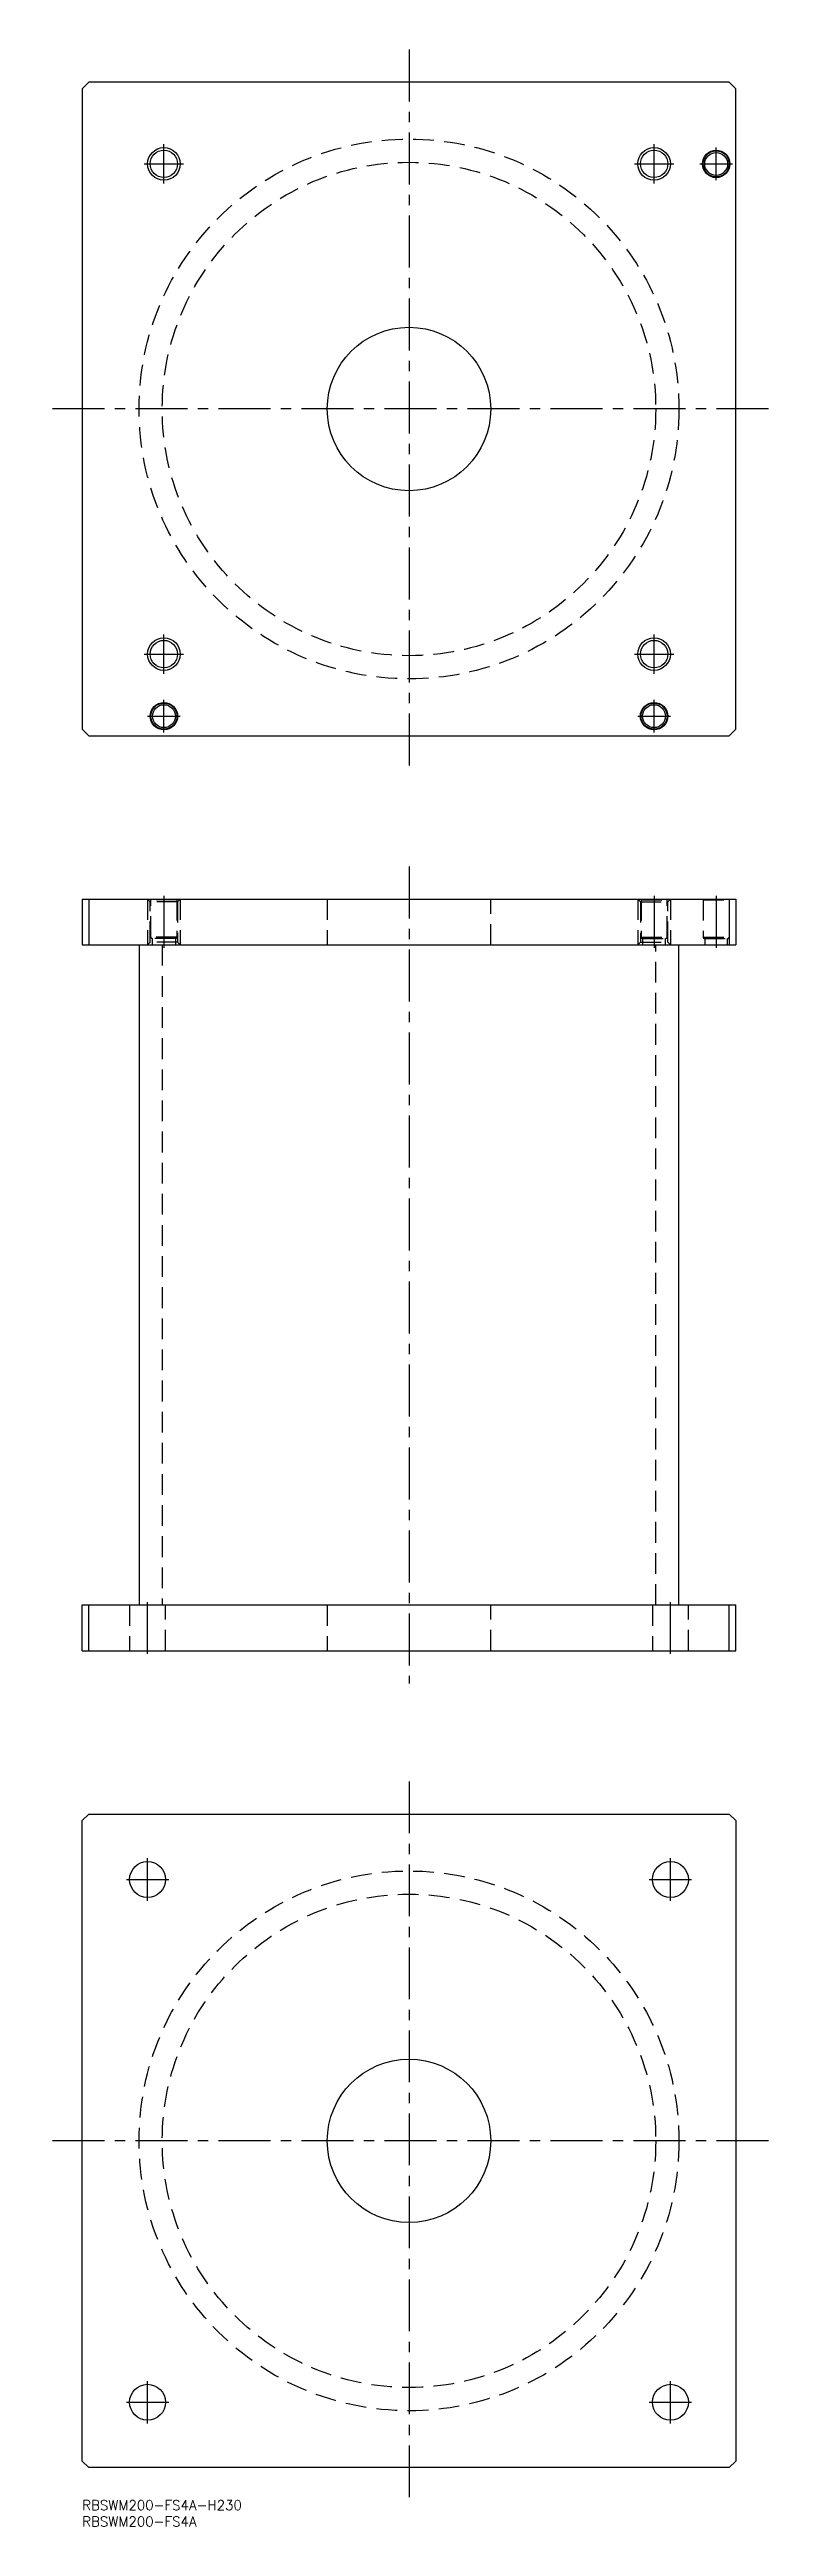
# Model space of a CAD drawing. Extents: x -10 to 210, y -8 to 750.
import ezdxf

# ---------------------------------------------------------------- set-up
doc = ezdxf.new("R2010")
doc.units = 0
doc.header["$LTSCALE"] = 0.5
doc.linetypes.add('CENTER', pattern=[50.8, 31.75, -6.35, 6.35, -6.35])
doc.linetypes.add('DASHED', pattern=[19.05, 12.7, -6.35])
for name, color, linetype in [('MSM_CENTER', 1, 'CENTER'), ('MSM_CONTINUOUS', 7, 'CONTINUOUS'), ('MSM_DASHED', 4, 'DASHED'), ('MSM_NARROW', 5, 'CONTINUOUS'), ('MSM_PART_NUMBER', 7, 'CONTINUOUS')]:
    doc.layers.add(name, color=color, linetype=linetype)
doc.styles.get("Standard").update_dxf_attribs({"font": 'txt.shx', "height": 3, "bigfont": 'bigfont.shx'})

msp = doc.modelspace()

# ---------------------------------------------------------------- linework, layer by layer
at = {"layer": 'MSM_CENTER'}
for p, q in [((100, 750), (100, 530)), ((25, 709), (25, 721)), ((175, 709), (175, 721)), ((19, 715), (31, 715)), ((169, 715), (181, 715)), ((189, 715), (199, 715)), ((194, 710), (194, 720)), ((210, 640), (-10, 640)), ((25, 559), (25, 571)), ((175, 559), (175, 571)), ((19, 565), (31, 565)), ((169, 565), (181, 565)), ((20, 546), (30, 546)), ((25, 541), (25, 551)), ((170, 546), (180, 546)), ((175, 541), (175, 551)), ((100, 500), (100, 250)), ((25, 491), (25, 475)), ((175, 491), (175, 475)), ((194, 491), (194, 475)), ((20, 259), (20, 275)), ((180, 259), (180, 275)), ((100, 220), (100, 0)), ((13.5, 190), (26.5, 190)), ((20, 183.5), (20, 196.5)), ((173.5, 190), (186.5, 190)), ((180, 183.5), (180, 196.5)), ((210, 110), (-10, 110)), ((20, 23.5), (20, 36.5)), ((180, 23.5), (180, 36.5)), ((13.5, 30), (26.5, 30)), ((173.5, 30), (186.5, 30))]:
    msp.add_line(p, q, dxfattribs=at)
at = {"layer": 'MSM_CONTINUOUS'}
for p, q in [((2, 740), (0, 738)), ((0, 738), (0, 542)), ((198, 740), (2, 740)), ((200, 738), (198, 740)), ((200, 542), (200, 738)), ((0, 542), (2, 540)), ((2, 540), (198, 540)), ((198, 540), (200, 542)), ((0, 490), (200, 490)), ((0, 490), (0, 476)), ((2, 490), (2, 476)), ((198, 490), (198, 476)), ((200, 490), (200, 476)), ((0, 476), (200, 476)), ((17.4, 476), (17.4, 274)), ((182.6, 274), (182.6, 476)), ((0, 260), (0, 274)), ((0, 274), (200, 274)), ((2, 260), (2, 274)), ((198, 260), (198, 274)), ((200, 260), (200, 274)), ((0, 260), (200, 260)), ((0, 208), (2, 210)), ((0, 12), (0, 208)), ((2, 210), (198, 210)), ((198, 210), (200, 208)), ((200, 208), (200, 12)), ((2, 10), (0, 12)), ((198, 10), (2, 10)), ((200, 12), (198, 10))]:
    msp.add_line(p, q, dxfattribs=at)
for centre, radius in [((25, 715), 4.188), ((175, 715), 4.188), ((194, 715), 4.2), ((194, 715), 4), ((194, 715), 3.5), ((100, 640), 25), ((25, 565), 4.188), ((175, 565), 4.188), ((25, 546), 4.2), ((25, 546), 4), ((25, 546), 3.5), ((175, 546), 4.2), ((175, 546), 4), ((175, 546), 3.5), ((20, 190), 5.5), ((180, 190), 5.5), ((100, 110), 25), ((20, 30), 5.5), ((180, 30), 5.5)]:
    msp.add_circle(centre, radius, dxfattribs=at)
at = {"layer": 'MSM_DASHED'}
for p, q in [((20.812, 489.188), (20, 490)), ((20, 490), (20, 476)), ((21, 489.8), (20.8, 490)), ((29.188, 489.188), (20.812, 489.188)), ((20.812, 476.812), (20.812, 489.188)), ((29, 489.8), (21, 489.8)), ((21, 478.4), (21, 489.8)), ((29.2, 490), (29, 489.8)), ((29, 489.8), (29, 478.4)), ((30, 490), (29.188, 489.188)), ((29.188, 489.188), (29.188, 476.812)), ((30, 490), (30, 476)), ((75, 490), (75, 476)), ((125, 476), (125, 490)), ((170, 490), (170.812, 489.188)), ((170, 490), (170, 476)), ((170.8, 490), (171, 489.8)), ((170.812, 489.188), (179.188, 489.188)), ((170.812, 489.188), (170.812, 476.812)), ((171, 489.8), (179, 489.8)), ((171, 489.8), (171, 478.4)), ((179, 489.8), (179.2, 490)), ((179, 478.4), (179, 489.8)), ((179.188, 489.188), (180, 490)), ((179.188, 476.812), (179.188, 489.188)), ((180, 490), (180, 476)), ((189.8, 490), (190, 489.8)), ((190, 489.8), (198, 489.8)), ((190, 489.8), (190, 478.4)), ((198, 489.8), (198.2, 490)), ((28.993, 478.4), (21.007, 478.4)), ((28.6, 478), (21.4, 478)), ((21.5, 476), (21.5, 478)), ((28.5, 478), (28.5, 476)), ((171.007, 478.4), (178.993, 478.4)), ((171.4, 478), (178.6, 478)), ((171.5, 478), (171.5, 476)), ((178.5, 476), (178.5, 478)), ((190.007, 478.4), (197.993, 478.4)), ((190.4, 478), (197.6, 478)), ((190.5, 478), (190.5, 476)), ((197.5, 476), (197.5, 478)), ((20, 476), (20.812, 476.812)), ((29.188, 476.812), (20.812, 476.812)), ((24.5, 476), (24.5, 274)), ((29.188, 476.812), (30, 476)), ((170.812, 476.812), (170, 476)), ((170.812, 476.812), (179.188, 476.812)), ((175.5, 274), (175.5, 476)), ((180, 476), (179.188, 476.812)), ((14.5, 274), (14.5, 260)), ((25.5, 260), (25.5, 274)), ((75, 274), (75, 260)), ((125, 260), (125, 274)), ((174.5, 274), (174.5, 260)), ((185.5, 260), (185.5, 274))]:
    msp.add_line(p, q, dxfattribs=at)
for centre, radius in [((100, 640), 82.6), ((100, 640), 75.5), ((100, 110), 82.6), ((100, 110), 75.5)]:
    msp.add_circle(centre, radius, dxfattribs=at)
for centre, start, end in [((21.4, 478.4), 180, 270), ((28.6, 478.4), 270, 0), ((171.4, 478.4), 180, 270), ((178.6, 478.4), 270, 0), ((190.4, 478.4), 180, 270), ((197.6, 478.4), 270, 0)]:
    msp.add_arc(centre, 0.4, start, end, dxfattribs=at)
at = {"layer": 'MSM_NARROW'}
for centre in [(25, 715), (175, 715), (25, 565), (175, 565)]:
    msp.add_circle(centre, 5, dxfattribs=at)

# ---------------------------------------------------------------- texts
at = {"layer": 'MSM_PART_NUMBER'}
for s, p in [('RBSWM200-FS4A-H230', (0, -3)), ('RBSWM200-FS4A', (0, -8))]:
    msp.add_text(s, height=3, dxfattribs=at).set_placement(p)

doc.saveas('drawing.dxf')
